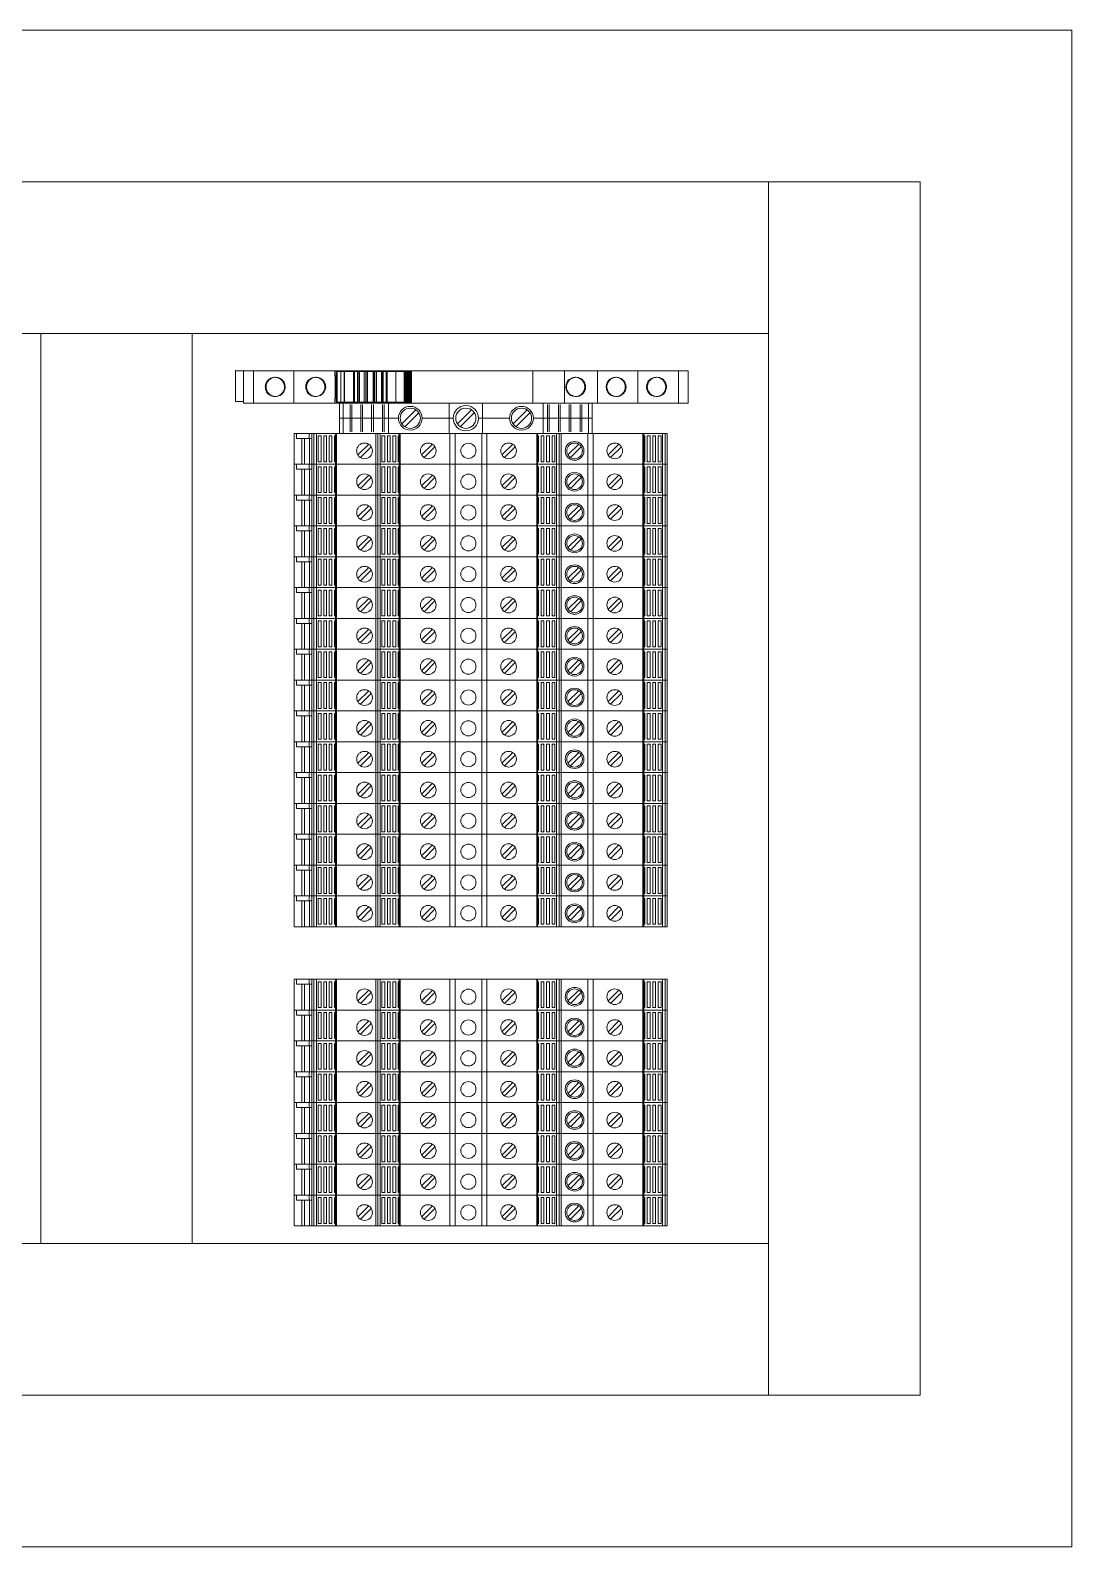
# Model space of a CAD drawing. Header units: millimetres. Extents: x 0 to 3797, y 0 to 1394.
# Drawn here: x 1904.1 to 2110.1, y 638.7 to 938.7 of the extents above; entities that cross this region are included whole.
import ezdxf

# ---------------------------------------------------------------- set-up
doc = ezdxf.new("R2010")
doc.units = ezdxf.units.MM
doc.layers.add('eProC - L2', color=41, linetype='Continuous', lineweight=20)

# ---------------------------------------------------------------- blocks, each defined once
blk = doc.blocks.new('eProC_Z_BKND-04')
at = {"layer": 'eProC - L2', "linetype": 'Continuous', "lineweight": 0}
for p, q in [((0, 0), (0, -1.5)), ((0, 0), (6.1, 0)), ((0, 0), (0, -0.43)), ((6.1, 0), (6.1, -0.43)), ((0, -0.43), (0, -2.92)), ((0, -1.5), (5.1, -1.5)), ((0, -1.5), (0, -2)), ((0, -2), (5.1, -2)), ((0, -2), (0, -3)), ((0, -2.92), (0, -3.5)), ((0, -3), (5.1, -3)), ((0, -3), (0, -3.5)), ((5.1, -0.43), (5.1, -2.92)), ((5.1, -0.43), (6.1, -0.43)), ((5.1, -2.92), (6.1, -2.92)), ((5.1, -2.92), (5.1, -3.5)), ((6.1, -0.43), (6.1, -2.92)), ((6.1, -2.92), (6.1, -3.5)), ((2.65, -3.5), (0, -3.5)), ((0, -3.9), (0, -3.5)), ((0, -3.9), (0, -3.5)), ((0, -3.9), (0, -8.15)), ((2.65, -3.9), (0, -3.9)), ((0, -4.42), (0, -3.9)), ((0, -4.42), (0, -3.9)), ((0, -8.15), (0, -4.42)), ((2.65, -4.42), (0, -4.42)), ((2.65, -4.74), (0.5, -4.74)), ((0.5, -5.3), (0.5, -4.74)), ((2.65, -5.3), (0.5, -5.3)), ((0.5, -6.38), (0.5, -5.82)), ((2.65, -5.82), (0.5, -5.82)), ((2.65, -3.5), (6.1, -3.5)), ((2.65, -3.5), (5.47, -3.5)), ((2.65, -3.9), (6.1, -3.9)), ((2.65, -4.42), (6.1, -4.42)), ((2.65, -4.74), (5.6, -4.74)), ((2.65, -5.3), (5.6, -5.3)), ((2.65, -5.82), (5.6, -5.82)), ((5.6, -5.3), (5.6, -4.74)), ((5.6, -6.38), (5.6, -5.82)), ((6.1, -3.9), (6.1, -3.5)), ((6.1, -4.42), (6.1, -3.9)), ((6.1, -8.15), (6.1, -4.42)), ((0, -8.15), (0, -8.32)), ((2.65, -8.15), (0, -8.15)), ((0, -8.15), (0, -8.32)), ((0, -16.15), (0, -8.32)), ((0, -16.15), (0, -8.32)), ((2.65, -8.32), (0, -8.32)), ((2.65, -6.38), (0.5, -6.38)), ((0.5, -7.46), (0.5, -6.9)), ((2.65, -6.9), (0.5, -6.9)), ((2.65, -7.46), (0.5, -7.46)), ((2.65, -7.97), (0.5, -7.97)), ((0.5, -8.15), (0.5, -7.97)), ((2.65, -6.38), (5.6, -6.38)), ((2.65, -6.9), (5.6, -6.9)), ((2.65, -7.46), (5.6, -7.46)), ((2.65, -7.97), (5.6, -7.97)), ((6.1, -8.15), (2.65, -8.15)), ((2.65, -8.32), (6.1, -8.32)), ((5.6, -7.46), (5.6, -6.9)), ((5.6, -8.15), (5.6, -7.97)), ((6.1, -8.15), (6.1, -8.32)), ((6.1, -16.15), (6.1, -8.32)), ((2.65, -16.15), (0, -16.15)), ((0, -16.55), (0, -16.15)), ((0, -16.55), (0, -16.15)), ((0, -16.5), (0, -20.75)), ((2.65, -16.55), (0, -16.55)), ((0, -17.02), (0, -16.55)), ((0, -20.75), (0, -17.02)), ((2.65, -17.02), (0, -17.02)), ((2.65, -17.34), (0.5, -17.34)), ((0.5, -17.9), (0.5, -17.34)), ((2.65, -17.9), (0.5, -17.9)), ((2.65, -16.15), (6.1, -16.15)), ((2.65, -16.55), (6.1, -16.55)), ((2.65, -17.02), (6.1, -17.02)), ((2.65, -17.34), (5.6, -17.34)), ((2.65, -17.9), (5.6, -17.9)), ((5.6, -17.9), (5.6, -17.34)), ((6.1, -16.55), (6.1, -16.15)), ((6.1, -17.02), (6.1, -16.55)), ((6.1, -20.75), (6.1, -17.02)), ((0, -20.75), (0, -20.92)), ((2.65, -20.75), (0, -20.75)), ((0, -20.75), (0, -20.92)), ((0, -30.8), (0, -20.92)), ((0, -30.8), (0, -20.92)), ((2.65, -20.92), (0, -20.92)), ((2.65, -18.42), (0.5, -18.42)), ((0.5, -18.98), (0.5, -18.42)), ((2.65, -18.98), (0.5, -18.98)), ((0.5, -20.06), (0.5, -19.5)), ((2.65, -19.5), (0.5, -19.5)), ((2.65, -20.06), (0.5, -20.06)), ((2.65, -20.57), (0.5, -20.57)), ((0.5, -20.75), (0.5, -20.57)), ((2.65, -18.42), (5.6, -18.42)), ((2.65, -18.98), (5.6, -18.98)), ((2.65, -19.5), (5.6, -19.5)), ((2.65, -20.06), (5.6, -20.06)), ((2.65, -20.57), (5.6, -20.57)), ((6.1, -20.75), (2.65, -20.75)), ((2.65, -20.92), (6.1, -20.92)), ((5.6, -18.98), (5.6, -18.42)), ((5.6, -20.06), (5.6, -19.5)), ((5.6, -20.75), (5.6, -20.57)), ((6.1, -30.8), (6.1, -20.75)), ((0, -47.98), (0, -30.8)), ((0, -30.8), (2.65, -30.8)), ((2.65, -31.8), (0, -31.8)), ((2.65, -30.8), (6.1, -30.8)), ((6.1, -31.8), (2.65, -31.8)), ((6.1, -30.8), (6.1, -37.1)), ((0, -37.1), (2.65, -37.1)), ((0, -47.98), (0, -38.1)), ((2.65, -38.1), (0, -38.1)), ((2.65, -37.1), (6.1, -37.1)), ((6.1, -38.1), (2.65, -38.1)), ((6.1, -47.98), (6.1, -37.1)), ((0.05, -47.9), (0, -47.9)), ((0.05, -47.93), (0, -47.93)), ((0.05, -47.93), (0, -47.93)), ((0.05, -47.93), (0, -47.93)), ((0.05, -47.93), (0, -47.93)), ((2.65, -47.98), (0, -47.98)), ((0, -47.98), (0, -48.15)), ((0, -47.98), (0, -48.15)), ((0.01, -47.9), (0.01, -47.45)), ((0.01, -48.95), (0.01, -47.93)), ((0.05, -47.93), (0.05, -47.9)), ((0.05, -47.93), (0.05, -47.93)), ((0.05, -47.93), (0.05, -47.93)), ((0.05, -47.93), (0.05, -47.93)), ((2.65, -47.98), (6.1, -47.98)), ((6.1, -47.98), (6.1, -48.15)), ((0, -48.15), (0, -52.4)), ((0, -48.15), (2.65, -48.15)), ((0, -51.88), (0, -48.15)), ((0, -48.95), (0, -48.95)), ((0, -48.95), (0, -48.95)), ((0, -48.95), (0, -48.95)), ((0, -48.95), (0, -48.95)), ((0.01, -48.95), (0, -48.95)), ((0.01, -48.95), (0, -48.95)), ((0.5, -48.15), (0.5, -48.33)), ((2.65, -48.33), (0.5, -48.33)), ((0.5, -48.84), (0.5, -49.4)), ((2.65, -48.84), (0.5, -48.84)), ((2.65, -49.4), (0.5, -49.4)), ((2.65, -49.92), (0.5, -49.92)), ((0.5, -49.92), (0.5, -50.48)), ((2.65, -50.48), (0.5, -50.48)), ((2.65, -51), (0.5, -51)), ((0.5, -51), (0.5, -51.56)), ((2.65, -48.15), (6.1, -48.15)), ((2.65, -48.33), (5.6, -48.33)), ((2.65, -48.84), (5.6, -48.84)), ((2.65, -49.4), (5.6, -49.4)), ((2.65, -49.92), (5.6, -49.92)), ((2.65, -50.48), (5.6, -50.48)), ((2.65, -51), (5.6, -51)), ((5.6, -48.33), (5.6, -48.15)), ((5.6, -49.4), (5.6, -48.84)), ((5.6, -50.48), (5.6, -49.92)), ((5.6, -51.56), (5.6, -51)), ((6.1, -51.88), (6.1, -48.15)), ((0, -52.4), (0, -51.88)), ((0, -52.4), (0, -51.88)), ((2.65, -51.88), (0, -51.88)), ((2.65, -52.4), (0, -52.4)), ((0, -52.8), (0, -52.4)), ((0, -52.8), (0, -52.4)), ((0, -52.8), (0, -59.1)), ((2.65, -52.8), (0, -52.8)), ((0, -52.8), (0, -52.8)), ((0, -52.8), (0, -52.8)), ((0, -52.8), (0.6, -52.8)), ((0.6, -52.8), (0, -52.8)), ((0, -52.8), (0, -52.8)), ((0, -52.8), (2.65, -52.8)), ((0, -52.8), (0, -52.8)), ((2.65, -51.56), (0.5, -51.56)), ((2.65, -52.8), (0.6, -52.8)), ((0.6, -52.8), (2.65, -52.8)), ((0.6, -52.8), (0.6, -52.8)), ((0.6, -52.8), (0.6, -52.8)), ((0.6, -52.8), (0.6, -52.8)), ((2.65, -51.56), (5.6, -51.56)), ((2.65, -51.88), (6.1, -51.88)), ((2.65, -52.4), (6.1, -52.4)), ((2.65, -52.8), (6.1, -52.8)), ((6.1, -52.8), (2.65, -52.8)), ((5.48, -52.8), (2.65, -52.8)), ((2.65, -52.8), (5.48, -52.8)), ((5.48, -52.8), (5.48, -52.8)), ((6.1, -52.4), (6.1, -51.88)), ((6.1, -52.8), (6.1, -52.4)), ((6.1, -58.1), (6.1, -52.8)), ((6.1, -52.8), (6.1, -52.8)), ((0, -58.1), (2.65, -58.1)), ((0, -58.1), (0, -59.1)), ((0, -68.98), (0, -59.1)), ((0, -68.98), (0, -59.1)), ((2.65, -59.1), (0, -59.1)), ((2.65, -58.1), (6.1, -58.1)), ((6.1, -59.1), (2.65, -59.1)), ((6.1, -58.1), (6.1, -59.1)), ((6.1, -68.98), (6.1, -59.1)), ((2.65, -68.98), (0, -68.98)), ((0, -68.98), (0, -69.15)), ((0, -68.98), (0, -69.15)), ((2.65, -68.98), (6.1, -68.98)), ((6.1, -68.98), (6.1, -69.15)), ((0, -69.15), (0, -73.4)), ((0, -72.88), (0, -69.15)), ((0, -69.15), (2.65, -69.15)), ((0.5, -69.33), (0.5, -69.15)), ((2.65, -69.33), (0.5, -69.33)), ((2.65, -69.84), (0.5, -69.84)), ((0.5, -70.4), (0.5, -69.84)), ((2.65, -70.4), (0.5, -70.4)), ((0.5, -71.48), (0.5, -70.92)), ((2.65, -70.92), (0.5, -70.92)), ((2.65, -71.48), (0.5, -71.48)), ((2.65, -72), (0.5, -72)), ((0.5, -72.56), (0.5, -72)), ((2.65, -69.15), (6.1, -69.15)), ((2.65, -69.33), (5.6, -69.33)), ((2.65, -69.84), (5.6, -69.84)), ((2.65, -70.4), (5.6, -70.4)), ((2.65, -70.92), (5.6, -70.92)), ((2.65, -71.48), (5.6, -71.48)), ((2.65, -72), (5.6, -72)), ((5.6, -69.33), (5.6, -69.15)), ((5.6, -70.4), (5.6, -69.84)), ((5.6, -71.48), (5.6, -70.92)), ((5.6, -72.56), (5.6, -72)), ((6.1, -72.88), (6.1, -69.15)), ((2.65, -72.88), (0, -72.88)), ((0, -73.4), (0, -72.88)), ((0, -73.4), (0, -72.88)), ((2.65, -73.4), (0, -73.4)), ((0, -73.8), (0, -73.4)), ((0, -73.8), (0, -73.4)), ((2.65, -73.8), (0, -73.8)), ((2.65, -72.56), (0.5, -72.56)), ((2.65, -72.56), (5.6, -72.56)), ((2.65, -72.88), (6.1, -72.88)), ((2.65, -73.4), (6.1, -73.4)), ((2.65, -73.8), (6.1, -73.8)), ((5.47, -73.8), (2.65, -73.8)), ((6.1, -73.4), (6.1, -72.88)), ((6.1, -73.8), (6.1, -73.4))]:
    blk.add_line(p, q, dxfattribs=at)
at = {"layer": 'eProC - L2'}
for p, q in [((3.47, -15.22), (1.33, -13.08)), ((3.97, -14.72), (1.83, -12.58)), ((3.47, -27.82), (1.33, -25.68)), ((3.97, -27.32), (1.83, -25.18)), ((3.47, -43.72), (1.33, -41.58)), ((3.97, -43.22), (1.83, -41.08)), ((3.47, -56.77), (1.33, -54.63)), ((3.97, -56.27), (1.83, -54.13)), ((3.47, -64.72), (1.33, -62.58)), ((3.97, -64.22), (1.83, -62.08))]:
    blk.add_line(p, q, dxfattribs=at)
at = {"layer": 'eProC - L2', "linetype": 'Continuous', "lineweight": 0}
blk.add_circle((2.65, -34.45), 1.5, dxfattribs=at)
for centre, radius, start, end in [((2.65, -13.9), 1.55, 90, 270), ((2.65, -13.9), 1.55, 270, 90), ((2.65, -26.5), 1.55, 90, 270), ((2.65, -26.5), 1.55, 270, 90), ((2.65, -42.4), 1.55, 90, 270), ((2.65, -42.4), 1.55, 270, 90), ((2.65, -55.45), 1.85, 90, 270), ((2.65, -55.45), 1.55, 90, 270), ((2.65, -55.45), 1.85, 270, 90), ((2.65, -55.45), 1.55, 270, 90), ((2.65, -63.4), 1.55, 90, 270), ((2.65, -63.4), 1.55, 270, 90)]:
    blk.add_arc(centre, radius, start, end, dxfattribs=at)
blk = doc.blocks.new('Borne tierra_4')
at = {"layer": 'eProC - L2'}
for p, q in [((0, 6), (50, 6)), ((0, 3), (0, 6)), ((0.75, 3), (0.75, 6)), ((9.7, 3), (9.7, 6)), ((21.7, 3), (21.7, 6)), ((28.3, 3), (28.3, 6)), ((40.3, 3), (40.3, 6)), ((49.25, 3), (49.25, 6)), ((50, 3), (50, 6)), ((11.65, 3), (0, 3)), ((0, 3), (0, 0)), ((0, 3), (11.65, 3)), ((0.75, 3), (0.75, 0)), ((2.09, 3), (2.09, 5.7)), ((2.09, 3), (2.09, 0.3)), ((2.41, 3), (2.41, 5.7)), ((2.41, 3), (2.41, 0.3)), ((4.22, 3), (4.22, 5.7)), ((4.22, 3), (4.22, 0.3)), ((4.55, 3), (4.55, 5.7)), ((4.55, 3), (4.55, 0.3)), ((6.36, 3), (6.36, 5.7)), ((6.36, 3), (6.36, 0.3)), ((6.69, 3), (6.69, 5.7)), ((6.69, 3), (6.69, 0.3)), ((8.5, 3), (8.5, 5.7)), ((8.5, 3), (8.5, 0.3)), ((8.83, 3), (8.83, 5.7)), ((8.83, 3), (8.83, 0.3)), ((9.7, 3), (9.7, 0)), ((12.33, 1.9), (15.1, 4.67)), ((12.9, 1.33), (15.67, 4.1)), ((16.3, 3), (22.5, 3)), ((22.5, 3), (16.35, 3)), ((21.7, 3), (21.7, 0)), ((23.33, 1.9), (26.1, 4.67)), ((23.9, 1.33), (26.67, 4.1)), ((33.7, 3), (27.5, 3)), ((27.5, 3), (33.65, 3)), ((28.3, 3), (28.3, 0)), ((34.33, 1.9), (37.1, 4.67)), ((34.9, 1.33), (37.67, 4.1)), ((50, 3), (38.35, 3)), ((38.35, 3), (50, 3)), ((40.3, 3), (40.3, 0)), ((41.17, 3), (41.17, 5.7)), ((41.17, 3), (41.17, 0.3)), ((41.5, 3), (41.5, 5.7)), ((41.5, 3), (41.5, 0.3)), ((43.31, 3), (43.31, 5.7)), ((43.31, 3), (43.31, 0.3)), ((43.64, 3), (43.64, 5.7)), ((43.64, 3), (43.64, 0.3)), ((45.45, 3), (45.45, 5.7)), ((45.45, 3), (45.45, 0.3)), ((45.78, 3), (45.78, 5.7)), ((45.78, 3), (45.78, 0.3)), ((47.59, 3), (47.59, 5.7)), ((47.59, 3), (47.59, 0.3)), ((47.91, 3), (47.91, 5.7)), ((47.91, 3), (47.91, 0.3)), ((49.25, 3), (49.25, 0)), ((50, 3), (50, 0)), ((50, 0), (0, 0))]:
    blk.add_line(p, q, dxfattribs=at)
for centre in [(14, 3), (14, 3), (25, 3), (36, 3)]:
    blk.add_circle(centre, 2, dxfattribs=at)
for centre, radius, start, end in [((14, 3), 2.35, 0, 180), ((14, 3), 2.35, 180, 0), ((25, 3), 2.5, 0, 180), ((25, 3), 2.5, 180, 0), ((25, 3), 2, 0, 180), ((25, 3), 2, 180, 0), ((36, 3), 2.35, 0, 180), ((36, 3), 2.35, 180, 0)]:
    blk.add_arc(centre, radius, start, end, dxfattribs=at)
blk = doc.blocks.new('weid_6')
at = {"layer": 'eProC - L2'}
for p, q in [((0, 89.55), (0, 1.57)), ((6.4, 89.55), (0, 89.55)), ((6.4, 89.55), (0, 89.55)), ((0, 89.55), (0, 65.06)), ((6.4, 89.54), (0, 89.54)), ((6.4, 87.6), (0, 87.6)), ((6.4, 89.55), (6.4, 1.57)), ((1.3, 83.36), (1.3, 83.2)), ((5.1, 83.2), (5.1, 83.36)), ((6.4, 79.6), (0, 79.6)), ((1.3, 75.36), (1.3, 75.2)), ((5.1, 75.2), (5.1, 75.36)), ((6.4, 71.6), (0, 71.6)), ((1.3, 67.36), (1.3, 67.2)), ((5.1, 67.2), (5.1, 67.36)), ((0, 58.84), (0, 65.06)), ((6.4, 65.06), (0, 65.06)), ((0, 65.06), (0, 58.84)), ((6.4, 58.84), (0, 58.84)), ((0, 9.57), (0, 58.84)), ((0.6, 58.83), (0, 58.83)), ((6.4, 58.83), (5.8, 58.83)), ((6.25, 34.81), (0.15, 34.81)), ((0.15, 19.88), (0.15, 34.81)), ((6.25, 34.8), (0.15, 34.8)), ((6.25, 34.71), (0.15, 34.71)), ((6.25, 34.64), (0.15, 34.64)), ((6.25, 34.51), (0.15, 34.51)), ((6.25, 34.41), (0.15, 34.41)), ((6.25, 34.29), (0.15, 34.29)), ((6.25, 34.2), (0.15, 34.2)), ((6.25, 34.09), (0.15, 34.09)), ((6.25, 34.01), (0.15, 34.01)), ((6.25, 33.9), (0.15, 33.9)), ((6.25, 33.84), (0.15, 33.84)), ((6.25, 33.74), (0.15, 33.74)), ((6.25, 33.69), (0.15, 33.69)), ((6.25, 33.6), (0.15, 33.6)), ((6.25, 33.56), (0.15, 33.56)), ((6.25, 33.48), (0.15, 33.48)), ((6.25, 33.45), (0.15, 33.45)), ((6.25, 33.37), (0.15, 33.37)), ((6.25, 33.36), (0.15, 33.36)), ((6.25, 34.81), (6.25, 19.88)), ((0, 31.76), (0.15, 31.76)), ((0.15, 30.71), (0, 30.71)), ((0, 30.7), (0.15, 30.7)), ((0, 30.3), (0.15, 30.3)), ((0, 30.12), (0.15, 30.12)), ((0.15, 31.68), (6.25, 31.68)), ((6.25, 30.01), (0.15, 30.01)), ((6.25, 31.76), (6.4, 31.76)), ((6.4, 30.71), (6.25, 30.71)), ((6.25, 30.7), (6.4, 30.7)), ((6.25, 30.3), (6.4, 30.3)), ((6.25, 30.12), (6.4, 30.12)), ((0, 29.59), (0.15, 29.59)), ((0.15, 29.81), (6.25, 29.81)), ((0.15, 29.17), (6.25, 29.17)), ((0.15, 29.07), (6.25, 29.07)), ((6.25, 28.84), (0.15, 28.84)), ((6.25, 27.86), (0.15, 27.86)), ((0.15, 27.56), (6.25, 27.56)), ((6.25, 27.32), (0.15, 27.32)), ((0.15, 27.23), (6.25, 27.23)), ((6.25, 29.59), (6.4, 29.59)), ((6.25, 26.09), (0.15, 26.09)), ((0.15, 26), (6.25, 26)), ((6.25, 25.76), (0.15, 25.76)), ((6.25, 25.46), (0.15, 25.46)), ((0.15, 24.49), (6.25, 24.49)), ((6.25, 24.25), (0.15, 24.25)), ((0.15, 24.15), (6.25, 24.15)), ((6.25, 23.51), (0.15, 23.51)), ((0.15, 23.31), (6.25, 23.31)), ((6.25, 21.55), (0.15, 21.55)), ((6.25, 21.52), (0.15, 21.52)), ((6.25, 21.45), (0.15, 21.45)), ((0, 20.54), (0.15, 20.54)), ((0, 20.27), (0.15, 20.27)), ((0, 20.17), (0.15, 20.17)), ((0, 19.61), (1, 19.61)), ((6.25, 20.85), (0.15, 20.85)), ((6.25, 20.12), (0.15, 20.12)), ((0.15, 19.88), (6.25, 19.88)), ((1, 19.61), (1, 19.88)), ((5.4, 19.71), (1, 19.71)), ((5.4, 19.61), (5.4, 19.88)), ((6.4, 19.61), (5.4, 19.61)), ((6.4, 20.54), (6.25, 20.54)), ((6.4, 20.27), (6.25, 20.27)), ((6.4, 20.17), (6.25, 20.17)), ((1.3, 15.93), (1.3, 15.77)), ((5.1, 15.77), (5.1, 15.93)), ((6.4, 11.53), (0, 11.53)), ((0, 9.59), (0, 9.57)), ((0, 6.12), (0, 6.12)), ((1.3, 7.93), (1.3, 7.77)), ((5.1, 7.77), (5.1, 7.93)), ((0, 5.76), (0, 1.86)), ((6.4, 3.53), (0, 3.53)), ((6.4, 1.58), (0, 1.58)), ((0, 1.57), (0, 0)), ((0, 1.57), (6.4, 1.57)), ((6.4, 1.57), (0, 1.57)), ((0, 0), (6.1, 0)), ((0, 0), (6.1, 0)), ((6.1, 0), (6.1, 1.57))]:
    blk.add_line(p, q, dxfattribs=at)
for points in [[(1.3, 83.36), (1.32, 83.61), (1.36, 83.85), (1.44, 84.08), (1.55, 84.3), (1.69, 84.51), (1.86, 84.7), (2.04, 84.86), (2.25, 85), (2.47, 85.1), (2.71, 85.18), (2.93, 85.23), (3.2, 85.25)], [(5.1, 83.36), (5.09, 83.53), (5.06, 83.74), (5, 83.96), (4.93, 84.14), (4.83, 84.33), (4.75, 84.45), (4.65, 84.58), (4.54, 84.7), (4.37, 84.85), (4.2, 84.97), (4.02, 85.06), (3.84, 85.14), (3.61, 85.2), (3.4, 85.24), (3.2, 85.25)], [(2.63, 81.55), (2.46, 81.61), (2.25, 81.71), (2.05, 81.85), (1.86, 82.02), (1.69, 82.2), (1.56, 82.41), (1.45, 82.63), (1.36, 82.87), (1.32, 83.11), (1.3, 83.36), (1.3, 83.36)], [(3.2, 81.46), (2.94, 81.48), (2.7, 81.53), (2.63, 81.55)], [(3.2, 81.46), (3.39, 81.47), (3.61, 81.5), (3.77, 81.55)], [(3.77, 81.55), (3.83, 81.57), (4.01, 81.64), (4.19, 81.74), (4.37, 81.86), (4.54, 82.01), (4.7, 82.19), (4.82, 82.37), (4.92, 82.56), (5, 82.74), (5.06, 82.96), (5.09, 83.17), (5.1, 83.35), (5.1, 83.36)], [(1.3, 75.36), (1.32, 75.61), (1.36, 75.85), (1.44, 76.08), (1.55, 76.3), (1.69, 76.51), (1.86, 76.7), (2.04, 76.86), (2.25, 77), (2.47, 77.1), (2.71, 77.18), (2.93, 77.23), (3.2, 77.25)], [(2.63, 73.55), (2.46, 73.61), (2.25, 73.71), (2.05, 73.85), (1.86, 74.02), (1.69, 74.2), (1.56, 74.41), (1.45, 74.63), (1.36, 74.87), (1.32, 75.11), (1.3, 75.36), (1.3, 75.36)], [(5.1, 75.36), (5.09, 75.53), (5.06, 75.74), (5, 75.96), (4.93, 76.14), (4.83, 76.33), (4.75, 76.45), (4.65, 76.58), (4.54, 76.7), (4.37, 76.85), (4.2, 76.97), (4.02, 77.06), (3.84, 77.14), (3.61, 77.2), (3.4, 77.24), (3.2, 77.25)], [(3.77, 73.55), (3.83, 73.57), (4.01, 73.64), (4.19, 73.74), (4.37, 73.86), (4.54, 74.01), (4.7, 74.19), (4.82, 74.37), (4.92, 74.56), (5, 74.74), (5.06, 74.96), (5.09, 75.17), (5.1, 75.35), (5.1, 75.36)], [(3.2, 73.46), (2.94, 73.48), (2.7, 73.53), (2.63, 73.55)], [(3.2, 73.46), (3.39, 73.47), (3.61, 73.5), (3.77, 73.55)], [(1.3, 67.36), (1.32, 67.61), (1.36, 67.85), (1.44, 68.08), (1.55, 68.3), (1.69, 68.51), (1.86, 68.7), (2.04, 68.86), (2.25, 69), (2.47, 69.1), (2.71, 69.18), (2.93, 69.23), (3.2, 69.25)], [(5.1, 67.36), (5.09, 67.53), (5.06, 67.74), (5, 67.96), (4.93, 68.14), (4.83, 68.33), (4.75, 68.45), (4.65, 68.58), (4.54, 68.7), (4.37, 68.85), (4.2, 68.97), (4.02, 69.06), (3.84, 69.14), (3.61, 69.2), (3.4, 69.24), (3.2, 69.25)], [(3.2, 65.46), (2.94, 65.48), (2.7, 65.53), (2.46, 65.61), (2.25, 65.71), (2.05, 65.85), (1.86, 66.02), (1.69, 66.2), (1.56, 66.41), (1.45, 66.63), (1.36, 66.87), (1.32, 67.11), (1.3, 67.36), (1.3, 67.36)], [(3.2, 65.46), (3.39, 65.47), (3.61, 65.5), (3.83, 65.57), (4.01, 65.64), (4.19, 65.74), (4.37, 65.86), (4.54, 66.01), (4.7, 66.19), (4.82, 66.37), (4.92, 66.56), (5, 66.74), (5.06, 66.96), (5.09, 67.17), (5.1, 67.35), (5.1, 67.36)], [(3.2, 17.66), (3.01, 17.65), (2.79, 17.62), (2.57, 17.56), (2.39, 17.48), (2.21, 17.38), (2.03, 17.26), (1.86, 17.11), (1.7, 16.93), (1.58, 16.75), (1.48, 16.57), (1.41, 16.39), (1.34, 16.16), (1.31, 15.95), (1.3, 15.77), (1.3, 15.77)], [(1.3, 15.77), (1.31, 15.59), (1.34, 15.39), (1.4, 15.16), (1.47, 14.98), (1.57, 14.79), (1.65, 14.67), (1.75, 14.55), (1.86, 14.43), (2.03, 14.28), (2.2, 14.16), (2.38, 14.06), (2.56, 13.99), (2.79, 13.92), (3, 13.89), (3.2, 13.88)], [(3.2, 17.66), (3.46, 17.65), (3.7, 17.6), (3.94, 17.52), (4.15, 17.41), (4.35, 17.27), (4.54, 17.11), (4.71, 16.92), (4.84, 16.71), (4.96, 16.49), (5.04, 16.26), (5.08, 16.01), (5.1, 15.77), (5.1, 15.77)], [(5.1, 15.77), (5.08, 15.52), (5.04, 15.28), (4.96, 15.04), (4.85, 14.82), (4.71, 14.61), (4.54, 14.43), (4.36, 14.26), (4.15, 14.13), (3.93, 14.02), (3.69, 13.94), (3.47, 13.9), (3.2, 13.88)], [(2.63, 9.58), (2.57, 9.56), (2.39, 9.48), (2.21, 9.38), (2.03, 9.26), (1.86, 9.11), (1.7, 8.93), (1.58, 8.75), (1.48, 8.57), (1.41, 8.39), (1.34, 8.16), (1.31, 7.95), (1.3, 7.77), (1.3, 7.77)], [(3.2, 9.66), (3.01, 9.65), (2.79, 9.62), (2.63, 9.58)], [(3.2, 9.66), (3.46, 9.65), (3.7, 9.6), (3.77, 9.58)], [(3.77, 9.58), (3.94, 9.52), (4.15, 9.41), (4.35, 9.27), (4.54, 9.11), (4.71, 8.92), (4.84, 8.71), (4.96, 8.49), (5.04, 8.26), (5.08, 8.01), (5.1, 7.77), (5.1, 7.77)], [(1.3, 7.77), (1.31, 7.59), (1.34, 7.39), (1.4, 7.16), (1.47, 6.98), (1.57, 6.79), (1.65, 6.67), (1.75, 6.55), (1.86, 6.43), (2.03, 6.28), (2.2, 6.16), (2.38, 6.06), (2.56, 5.99), (2.79, 5.92), (3, 5.89), (3.2, 5.88)], [(5.1, 7.77), (5.08, 7.52), (5.04, 7.28), (4.96, 7.04), (4.85, 6.82), (4.71, 6.61), (4.54, 6.43), (4.36, 6.26), (4.15, 6.13), (3.93, 6.02), (3.69, 5.94), (3.47, 5.9), (3.2, 5.88)]]:
    blk.add_lwpolyline(points, dxfattribs=at)
for centre, major_axis, start_param, end_param in [((3.2, 83.2), (-1.9, 0), 3.195722, 6.232913), ((3.2, 83.2), (-1.9, 0), 6.232913, 9.478907), ((3.2, 75.2), (-1.9, 0), 6.232913, 9.478907), ((3.2, 75.2), (-1.9, 0), 3.195722, 6.232913), ((3.2, 67.2), (-1.9, 0), 3.195722, 6.232913), ((3.2, 67.2), (-1.9, 0), 6.232913, 9.478907), ((3.2, 15.93), (1.9, 0), 6.235558, 9.424778), ((3.2, 15.93), (1.9, 0), 3.141593, 3.187944), ((3.2, 15.93), (1.9, 0), 3.187944, 6.235558), ((3.2, 7.93), (1.9, 0), 6.235558, 9.424778), ((3.2, 7.93), (1.9, 0), 3.141593, 3.187944), ((3.2, 7.93), (1.9, 0), 3.187944, 6.235558)]:
    blk.add_ellipse(centre, major_axis=major_axis, ratio=0.997065, start_param=start_param, end_param=end_param, dxfattribs=at)
blk.add_point((0, 0), dxfattribs=at)

msp = doc.modelspace()

# ---------------------------------------------------------------- linework, layer by layer
at = {"layer": 'eProC - L2'}
for points in [[(1110.071, 938.713), (2110.071, 938.713), (2110.071, 638.713), (1110.071, 638.713), (1110.071, 938.713)], [(1140.071, 908.713), (1140.071, 668.713), (1140.071, 668.713), (2080.071, 668.713), (2080.071, 668.713), (2080.071, 908.713), (2080.071, 908.713), (1140.071, 908.713)], [(2050.071, 878.713), (2050.071, 908.713), (1760.071, 908.713), (1760.071, 878.713), (2050.071, 878.713)], [(2050.071, 668.713), (2050.071, 698.713), (1140.071, 698.713), (1140.071, 668.713), (2050.071, 668.713)]]:
    msp.add_lwpolyline(points, dxfattribs=at)
for points in [[(2080.071, 908.713), (2050.071, 908.713), (2050.071, 668.713), (2080.071, 668.713)], [(1936.099, 878.713), (1906.099, 878.713), (1906.099, 698.713), (1936.099, 698.713)]]:
    msp.add_lwpolyline(points, close=True, dxfattribs=at)

# ---------------------------------------------------------------- block references
at = {"color": 4, "rotation": 90}
for p in [(1956.271, 852.866), (1956.271, 846.766), (1956.271, 840.666), (1956.271, 834.566), (1956.271, 828.466), (1956.271, 822.366), (1956.271, 816.266), (1956.271, 810.166), (1956.271, 804.066), (1956.271, 797.966), (1956.271, 791.866), (1956.271, 785.766), (1956.271, 779.666), (1956.271, 773.566), (1956.271, 767.466), (1956.271, 761.366), (1956.271, 744.872), (1956.271, 738.772), (1956.271, 732.672), (1956.271, 726.572), (1956.271, 720.472), (1956.271, 714.372), (1956.271, 708.272), (1956.271, 702.172)]:
    msp.add_blockref('eProC_Z_BKND-04', p, dxfattribs=at)
at = {"layer": 'eProC - L2', "rotation": 270}
msp.add_blockref('weid_6', (1944.659, 871.366), dxfattribs=at)
at = {"layer": 'eProC - L2'}
msp.add_blockref('Borne tierra_4', (1965.221, 858.966), dxfattribs=at)

doc.saveas('drawing.dxf')
